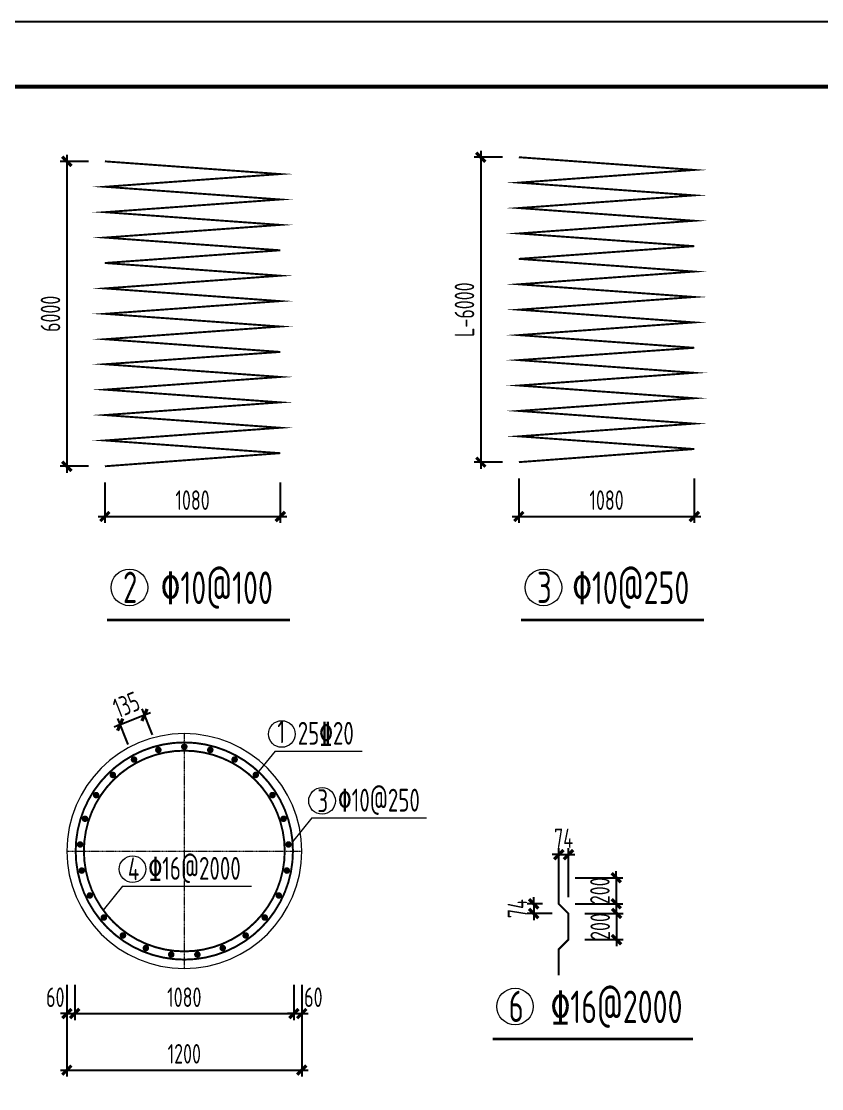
# Model space of a CAD drawing. Extents: x -2876908 to 633791, y -1383861 to 872234.
# Drawn here: x -501867 to -440540, y -161182 to -79366 of the extents above; entities that cross this region are included whole.
import ezdxf
from ezdxf.enums import TextEntityAlignment as Align

# ---------------------------------------------------------------- set-up
doc = ezdxf.new("R2010")
doc.units = 0
doc.header["$LTSCALE"] = 5
doc.header["$MEASUREMENT"] = 0
doc.linetypes.add('CENTER', pattern=[2, 1.25, -0.25, 0.25, -0.25])
doc.layers.get('0').update_dxf_attribs({"linetype": 'CONTINUOUS', "lineweight": 25})
doc.layers.get('DEFPOINTS').update_dxf_attribs({"color": 35, "linetype": 'CONTINUOUS', "lineweight": 13})
for name, color, linetype, lineweight in [('1粗实线', 1, 'CONTINUOUS', 30), ('6文本', 7, 'CONTINUOUS', 15), ('AXIS_DE', 253, 'CENTER', 0), ('COLU_DE', 7, 'CONTINUOUS', 0), ('COLU_DE_REIND', 1, 'CONTINUOUS', 0), ('DIM', 3, 'CONTINUOUS', 0), ('HFZT', 5, 'CONTINUOUS', 15), ('TEXT', 7, 'CONTINUOUS', 0)]:
    doc.layers.add(name, color=color, linetype=linetype, lineweight=lineweight)
doc.layers.add('M_Dim', color=3, linetype='CONTINUOUS')
doc.styles.add('TSSD_Dimension', font='tssdeng.shx', dxfattribs={"width": 0.7, "bigfont": 'hztxt.shx'})
doc.styles.add('TSSD_Label', font='tssdeng.shx', dxfattribs={"width": 0.7, "bigfont": 'hztxt.shx'})
doc.styles.add('TSSD_NORM', font='tssdeng.shx', dxfattribs={"width": 0.7, "bigfont": 'hztxt.shx'})
doc.dimstyles.new('TSSD_100_100', dxfattribs={"dimtxt": 300, "dimasz": 100, "dimexe": 100, "dimexo": 250, "dimgap": 100, "dimtad": 1, "dimdec": 0, "dimzin": 0, "dimdsep": 46, "dimtxsty": 'TSSD_Dimension', "dimblk": 'ARCHTICK', "dimblk1": 'ARCHTICK', "dimblk2": 'ARCHTICK', "dimcen": 0, "dimdle": 100, "dimclrt": 7, "dimadec": 0, "dimazin": 0, "dimtfac": 1, "dimtdec": 0, "dimtix": 1, "dimtmove": 2, "dimatfit": 3, "dimfxl": 1, "dimtolj": 1, "dimtzin": 0, "dimarcsym": 0})

# ---------------------------------------------------------------- blocks, each defined once
blk = doc.blocks.new('施工设计图框')
at = {"color": 7, "linetype": 'Continuous'}
blk.add_lwpolyline([(-395.5, -13.5), (-395.5, 283.5), (24.5, 283.5), (24.5, -13.5), (-395.5, -13.5)], dxfattribs=at)
at = {"layer": '1粗实线', "color": 7, "linetype": 'Continuous', "const_width": 0.6}
blk.add_lwpolyline([(-370.5, -3.5), (-370.5, 273.5), (14.5, 273.5), (14.5, -3.5), (-370.5, -3.5)], dxfattribs=at)
at = {"layer": 'HFZT', "color": 2, "style": 'TSSD_NORM', "width": 0.7}
for tag, height, p in [('比例尺', 2.5, (7.25, 17.5)), ('图号', 2.5, (-20.49, 3.5)), ('日期', 2.5, (7.25, 3.5)), ('图名', 4, (-76.24, 0.75))]:
    blk.add_attdef(tag, text='', height=height, dxfattribs=at).set_placement(p, align=Align.MIDDLE)
blk = doc.blocks.new('_ArchTick')
at = {"color": 0, "linetype": 'ByBlock', "const_width": 0.5}
blk.add_lwpolyline([(-0.71, -0.71), (0.71, 0.71)], dxfattribs=at)
blk = doc.blocks.new('*D267')
at = {"layer": 'DEFPOINTS', "color": 0, "transparency": 16777216}
for p in [(-495468, -90099), (-498384, -113473), (-495468, -113473)]:
    blk.add_point(p, dxfattribs=at)
at = {"layer": 'DIM', "color": 0, "lineweight": -2, "transparency": 16777216}
for p, q in [((-498384, -89599), (-498384, -113973)), ((-496718, -90099), (-498884, -90099)), ((-496718, -113473), (-498884, -113473))]:
    blk.add_line(p, q, dxfattribs=at)
at = {"layer": 'DIM', "color": 0, "lineweight": -2, "transparency": 16777216, "xscale": 500, "yscale": 500, "zscale": 500}
for p, rotation in [((-498384, -90099), 90), ((-498384, -113473), 270)]:
    blk.add_blockref('_ArchTick', p, dxfattribs=dict(at, rotation=rotation))
at = {"layer": 'DIM', "color": 7, "transparency": 16777216, "insert": (-499634, -101786), "char_height": 1500, "attachment_point": 5, "rotation": 90, "style": 'TSSD_Dimension'}
blk.add_mtext('\\A1;6000', dxfattribs=at)
blk = doc.blocks.new('*D268')
at = {"layer": 'DEFPOINTS', "color": 0, "transparency": 16777216}
for p in [(-495468, -113473), (-482028, -113468), (-482028, -117320)]:
    blk.add_point(p, dxfattribs=at)
at = {"layer": 'DIM', "color": 0, "lineweight": -2, "transparency": 16777216}
for p, q in [((-495468, -114723), (-495468, -117820)), ((-482028, -114718), (-482028, -117820)), ((-495968, -117320), (-481528, -117320))]:
    blk.add_line(p, q, dxfattribs=at)
at = {"layer": 'DIM', "color": 0, "lineweight": -2, "transparency": 16777216, "xscale": 500, "yscale": 500, "zscale": 500, "rotation": 180}
blk.add_blockref('_ArchTick', (-495468, -117320), dxfattribs=at)
at = {"layer": 'DIM', "color": 0, "lineweight": -2, "transparency": 16777216, "xscale": 500, "yscale": 500, "zscale": 500}
blk.add_blockref('_ArchTick', (-482028, -117320), dxfattribs=at)
at = {"layer": 'DIM', "color": 7, "transparency": 16777216, "insert": (-488748, -116070), "char_height": 1500, "attachment_point": 5, "style": 'TSSD_Dimension'}
blk.add_mtext('\\A1;1080', dxfattribs=at)
blk = doc.blocks.new('*D269')
at = {"layer": 'DEFPOINTS', "color": 0, "transparency": 16777216}
for p in [(-463743, -89782), (-466660, -113156), (-463743, -113156)]:
    blk.add_point(p, dxfattribs=at)
at = {"layer": 'DIM', "color": 0, "lineweight": -2, "transparency": 16777216}
for p, q in [((-464993, -89782), (-467160, -89782)), ((-466660, -89282), (-466660, -113656)), ((-464993, -113156), (-467160, -113156))]:
    blk.add_line(p, q, dxfattribs=at)
at = {"layer": 'DIM', "color": 0, "lineweight": -2, "transparency": 16777216, "xscale": 500, "yscale": 500, "zscale": 500}
for p, rotation in [((-466660, -89782), 90), ((-466660, -113156), 270)]:
    blk.add_blockref('_ArchTick', p, dxfattribs=dict(at, rotation=rotation))
at = {"layer": 'DIM', "color": 7, "transparency": 16777216, "insert": (-467910, -101469), "char_height": 1500, "attachment_point": 5, "rotation": 90, "style": 'TSSD_Dimension'}
blk.add_mtext('\\A1;L-6000', dxfattribs=at)
blk = doc.blocks.new('*D270')
at = {"layer": 'DEFPOINTS', "color": 0, "transparency": 16777216}
for p in [(-463743, -113156), (-450303, -113152), (-450303, -117320)]:
    blk.add_point(p, dxfattribs=at)
at = {"layer": 'DIM', "color": 0, "lineweight": -2, "transparency": 16777216}
for p, q in [((-463743, -114406), (-463743, -117820)), ((-450303, -114402), (-450303, -117820)), ((-464243, -117320), (-449803, -117320))]:
    blk.add_line(p, q, dxfattribs=at)
at = {"layer": 'DIM', "color": 0, "lineweight": -2, "transparency": 16777216, "xscale": 500, "yscale": 500, "zscale": 500, "rotation": 180}
blk.add_blockref('_ArchTick', (-463743, -117320), dxfattribs=at)
at = {"layer": 'DIM', "color": 0, "lineweight": -2, "transparency": 16777216, "xscale": 500, "yscale": 500, "zscale": 500}
blk.add_blockref('_ArchTick', (-450303, -117320), dxfattribs=at)
at = {"layer": 'DIM', "color": 7, "transparency": 16777216, "insert": (-457023, -116070), "char_height": 1500, "attachment_point": 5, "style": 'TSSD_Dimension'}
blk.add_mtext('\\A1;1080', dxfattribs=at)
blk = doc.blocks.new('*D284')
at = {"layer": 'DEFPOINTS', "color": 0, "transparency": 16777216}
for p in [(-498379, -151966), (-497779, -151966), (-497779, -155425)]:
    blk.add_point(p, dxfattribs=at)
at = {"layer": 'DIM', "color": 0, "lineweight": -2, "transparency": 16777216}
for p, q in [((-498379, -153216), (-498379, -155925)), ((-497779, -153216), (-497779, -155925)), ((-498379, -155425), (-498879, -155425)), ((-498379, -155425), (-497779, -155425)), ((-497779, -155425), (-497279, -155425))]:
    blk.add_line(p, q, dxfattribs=at)
at = {"layer": 'DIM', "color": 0, "lineweight": -2, "transparency": 16777216, "xscale": 500, "yscale": 500, "zscale": 500}
blk.add_blockref('_ArchTick', (-498379, -155425), dxfattribs=at)
at = {"layer": 'DIM', "color": 0, "lineweight": -2, "transparency": 16777216, "xscale": 500, "yscale": 500, "zscale": 500, "rotation": 180}
blk.add_blockref('_ArchTick', (-497779, -155425), dxfattribs=at)
at = {"layer": 'DIM', "color": 7, "transparency": 16777216, "insert": (-499266, -154175), "char_height": 1500, "attachment_point": 5, "style": 'TSSD_Dimension'}
blk.add_mtext('\\A1;60', dxfattribs=at)
blk = doc.blocks.new('*D285')
at = {"layer": 'DEFPOINTS', "color": 0, "transparency": 16777216}
for p in [(-497779, -151966), (-480979, -151966), (-480979, -155425)]:
    blk.add_point(p, dxfattribs=at)
at = {"layer": 'DIM', "color": 0, "lineweight": -2, "transparency": 16777216}
for p, q in [((-497779, -153216), (-497779, -155925)), ((-480979, -153216), (-480979, -155925)), ((-498279, -155425), (-480479, -155425))]:
    blk.add_line(p, q, dxfattribs=at)
at = {"layer": 'DIM', "color": 0, "lineweight": -2, "transparency": 16777216, "xscale": 500, "yscale": 500, "zscale": 500, "rotation": 180}
blk.add_blockref('_ArchTick', (-497779, -155425), dxfattribs=at)
at = {"layer": 'DIM', "color": 0, "lineweight": -2, "transparency": 16777216, "xscale": 500, "yscale": 500, "zscale": 500}
blk.add_blockref('_ArchTick', (-480979, -155425), dxfattribs=at)
at = {"layer": 'DIM', "color": 7, "transparency": 16777216, "insert": (-489379, -154175), "char_height": 1500, "attachment_point": 5, "style": 'TSSD_Dimension'}
blk.add_mtext('\\A1;1080', dxfattribs=at)
blk = doc.blocks.new('*D286')
at = {"layer": 'DEFPOINTS', "color": 0, "transparency": 16777216}
for p in [(-480979, -151966), (-480379, -151966), (-480379, -155425)]:
    blk.add_point(p, dxfattribs=at)
at = {"layer": 'DIM', "color": 0, "lineweight": -2, "transparency": 16777216}
for p, q in [((-480979, -153216), (-480979, -155925)), ((-480379, -153216), (-480379, -155925)), ((-480979, -155425), (-481479, -155425)), ((-480979, -155425), (-480379, -155425)), ((-480379, -155425), (-479879, -155425))]:
    blk.add_line(p, q, dxfattribs=at)
at = {"layer": 'DIM', "color": 0, "lineweight": -2, "transparency": 16777216, "xscale": 500, "yscale": 500, "zscale": 500}
blk.add_blockref('_ArchTick', (-480979, -155425), dxfattribs=at)
at = {"layer": 'DIM', "color": 0, "lineweight": -2, "transparency": 16777216, "xscale": 500, "yscale": 500, "zscale": 500, "rotation": 180}
blk.add_blockref('_ArchTick', (-480379, -155425), dxfattribs=at)
at = {"layer": 'DIM', "color": 7, "transparency": 16777216, "insert": (-479493, -154175), "char_height": 1500, "attachment_point": 5, "style": 'TSSD_Dimension'}
blk.add_mtext('\\A1;60', dxfattribs=at)
blk = doc.blocks.new('*D287')
at = {"layer": 'DEFPOINTS', "color": 0, "transparency": 16777216}
for p in [(-498379, -151966), (-480379, -151966), (-480379, -159763)]:
    blk.add_point(p, dxfattribs=at)
at = {"layer": 'DIM', "color": 0, "lineweight": -2, "transparency": 16777216}
for p, q in [((-498379, -153216), (-498379, -160263)), ((-480379, -153216), (-480379, -160263)), ((-498879, -159763), (-479879, -159763))]:
    blk.add_line(p, q, dxfattribs=at)
at = {"layer": 'DIM', "color": 0, "lineweight": -2, "transparency": 16777216, "xscale": 500, "yscale": 500, "zscale": 500, "rotation": 180}
blk.add_blockref('_ArchTick', (-498379, -159763), dxfattribs=at)
at = {"layer": 'DIM', "color": 0, "lineweight": -2, "transparency": 16777216, "xscale": 500, "yscale": 500, "zscale": 500}
blk.add_blockref('_ArchTick', (-480379, -159763), dxfattribs=at)
at = {"layer": 'DIM', "color": 7, "transparency": 16777216, "insert": (-489379, -158513), "char_height": 1500, "attachment_point": 5, "style": 'TSSD_Dimension'}
blk.add_mtext('\\A1;1200', dxfattribs=at)
blk = doc.blocks.new('*D288')
at = {"layer": 'DEFPOINTS', "color": 0, "transparency": 16777216}
for p in [(-492429, -132539), (-491369, -135218), (-493233, -135956)]:
    blk.add_point(p, dxfattribs=at)
at = {"layer": 'DIM', "color": 0, "lineweight": -2, "transparency": 16777216}
for p, q in [((-494294, -133277), (-492429, -132539)), ((-491829, -134055), (-492613, -132074)), ((-492429, -132539), (-491964, -132355)), ((-494294, -133277), (-494759, -133461)), ((-493694, -134794), (-494478, -132812))]:
    blk.add_line(p, q, dxfattribs=at)
at = {"layer": 'DIM', "color": 0, "lineweight": -2, "transparency": 16777216, "xscale": 500, "yscale": 500, "zscale": 500}
for p, rotation in [((-492429, -132539), 201.5999999996546), ((-494294, -133277), 21.59999999965462)]:
    blk.add_blockref('_ArchTick', p, dxfattribs=dict(at, rotation=rotation))
at = {"layer": 'DIM', "color": 7, "transparency": 16777216, "insert": (-493822, -131746), "char_height": 1500, "attachment_point": 5, "rotation": 21.6, "style": 'TSSD_Dimension'}
blk.add_mtext('\\A1;135', dxfattribs=at)
blk = doc.blocks.new('*D294')
at = {"layer": 'DEFPOINTS', "color": 0, "transparency": 16777216}
for p in [(-460684, -145015), (-460684, -147015), (-456281, -147015)]:
    blk.add_point(p, dxfattribs=at)
at = {"layer": 'DIM', "color": 0, "lineweight": -2, "transparency": 16777216}
for p, q in [((-456281, -145015), (-456281, -144515)), ((-459434, -145015), (-455781, -145015)), ((-456281, -145015), (-456281, -147015)), ((-459434, -147015), (-455781, -147015)), ((-456281, -147015), (-456281, -147515))]:
    blk.add_line(p, q, dxfattribs=at)
at = {"layer": 'DIM', "color": 0, "lineweight": -2, "transparency": 16777216, "xscale": 500, "yscale": 500, "zscale": 500}
for p, rotation in [((-456281, -145015), 270), ((-456281, -147015), 90)]:
    blk.add_blockref('_ArchTick', p, dxfattribs=dict(at, rotation=rotation))
at = {"layer": 'DIM', "color": 7, "transparency": 16777216, "insert": (-457531, -146015), "char_height": 1500, "attachment_point": 5, "rotation": 90, "style": 'TSSD_Dimension'}
blk.add_mtext('\\A1;200', dxfattribs=at)
blk = doc.blocks.new('*D295')
at = {"layer": 'DEFPOINTS', "color": 0, "transparency": 16777216}
for p in [(-460684, -147015), (-462605, -147755), (-459944, -147755)]:
    blk.add_point(p, dxfattribs=at)
at = {"layer": 'DIM', "color": 0, "lineweight": -2, "transparency": 16777216}
for p, q in [((-461934, -147015), (-463105, -147015)), ((-462605, -147015), (-462605, -146515)), ((-462605, -147015), (-462605, -147755)), ((-461194, -147755), (-463105, -147755)), ((-462605, -147755), (-462605, -148255))]:
    blk.add_line(p, q, dxfattribs=at)
at = {"layer": 'DIM', "color": 0, "lineweight": -2, "transparency": 16777216, "xscale": 500, "yscale": 500, "zscale": 500}
for p, rotation in [((-462605, -147015), 270), ((-462605, -147755), 90)]:
    blk.add_blockref('_ArchTick', p, dxfattribs=dict(at, rotation=rotation))
at = {"layer": 'DIM', "color": 7, "transparency": 16777216, "insert": (-463855, -147385), "char_height": 1500, "attachment_point": 5, "rotation": 90, "style": 'TSSD_Dimension'}
blk.add_mtext('\\A1;74', dxfattribs=at)
blk = doc.blocks.new('*D296')
at = {"layer": 'DEFPOINTS', "color": 0, "transparency": 16777216}
for p in [(-459944, -143241), (-460684, -147015), (-459944, -147755)]:
    blk.add_point(p, dxfattribs=at)
at = {"layer": 'DIM', "color": 0, "lineweight": -2, "transparency": 16777216}
for p, q in [((-460684, -145765), (-460684, -142741)), ((-459944, -146505), (-459944, -142741)), ((-460684, -143241), (-461184, -143241)), ((-460684, -143241), (-459944, -143241)), ((-459944, -143241), (-459444, -143241))]:
    blk.add_line(p, q, dxfattribs=at)
at = {"layer": 'DIM', "color": 0, "lineweight": -2, "transparency": 16777216, "xscale": 500, "yscale": 500, "zscale": 500}
blk.add_blockref('_ArchTick', (-460684, -143241), dxfattribs=at)
at = {"layer": 'DIM', "color": 0, "lineweight": -2, "transparency": 16777216, "xscale": 500, "yscale": 500, "zscale": 500, "rotation": 180}
blk.add_blockref('_ArchTick', (-459944, -143241), dxfattribs=at)
at = {"layer": 'DIM', "color": 7, "transparency": 16777216, "insert": (-460314, -141991), "char_height": 1500, "attachment_point": 5, "style": 'TSSD_Dimension'}
blk.add_mtext('\\A1;74', dxfattribs=at)
blk = doc.blocks.new('*D297')
at = {"layer": 'DEFPOINTS', "color": 0, "transparency": 16777216}
for p in [(-459944, -147755), (-459944, -149755), (-456258, -149755)]:
    blk.add_point(p, dxfattribs=at)
at = {"layer": 'DIM', "color": 0, "lineweight": -2, "transparency": 16777216}
for p, q in [((-456258, -147755), (-456258, -147255)), ((-458694, -147755), (-455758, -147755)), ((-456258, -147755), (-456258, -149755)), ((-458694, -149755), (-455758, -149755)), ((-456258, -149755), (-456258, -150255))]:
    blk.add_line(p, q, dxfattribs=at)
at = {"layer": 'DIM', "color": 0, "lineweight": -2, "transparency": 16777216, "xscale": 500, "yscale": 500, "zscale": 500}
for p, rotation in [((-456258, -147755), 270), ((-456258, -149755), 90)]:
    blk.add_blockref('_ArchTick', p, dxfattribs=dict(at, rotation=rotation))
at = {"layer": 'DIM', "color": 7, "transparency": 16777216, "insert": (-457508, -148755), "char_height": 1500, "attachment_point": 5, "rotation": 90, "style": 'TSSD_Dimension'}
blk.add_mtext('\\A1;200', dxfattribs=at)

msp = doc.modelspace()

# ---------------------------------------------------------------- linework, layer by layer
at = {"color": 1, "linetype": 'ByBlock', "ltscale": 0.1, "const_width": 146.087, "elevation": -2480000}
for points in [[(-463743.074, -89782.378), (-450303.074, -90756.291), (-463743.074, -91730.204), (-450303.074, -92704.117), (-463743.074, -93678.03), (-450303.074, -94651.943), (-463743.074, -95625.857), (-450303.074, -96599.77)], [(-495467.747, -90098.689), (-482027.747, -91072.603), (-495467.747, -92046.516), (-482027.747, -93020.429), (-495467.747, -93994.342), (-482027.747, -94968.255), (-495467.747, -95942.168), (-482027.747, -96916.081)], [(-450303.074, -96599.77), (-463743.074, -97573.683)], [(-482027.747, -96916.081), (-495467.747, -97889.994)], [(-495467.747, -97889.994), (-482027.747, -98863.907), (-495467.747, -99837.82), (-482027.747, -100811.733), (-495467.747, -101785.646), (-482027.747, -102759.559), (-495467.747, -103733.472), (-489224.63, -104185.872)], [(-463743.074, -97573.683), (-450303.074, -98547.596), (-463743.074, -99521.509), (-450303.074, -100495.422), (-463743.074, -101469.335), (-450303.074, -102443.248), (-463743.074, -103417.161), (-457499.957, -103869.561)], [(-457499.957, -103869.561), (-450303.074, -104391.074)], [(-482027.747, -104707.385), (-495467.747, -105650.575), (-482027.747, -106624.488), (-495467.747, -107598.401), (-482027.747, -108572.314), (-495467.747, -109546.227), (-482027.747, -110520.14), (-495467.747, -111494.053), (-482027.747, -112467.966)], [(-489224.63, -104185.872), (-482027.747, -104707.385)], [(-450303.074, -104391.074), (-463743.074, -105334.263), (-450303.074, -106308.176), (-463743.074, -107282.089), (-450303.074, -108256.002), (-463743.074, -109229.916), (-450303.074, -110203.829), (-463743.074, -111177.742), (-450303.074, -112151.655)], [(-450303.074, -112151.655), (-463743.074, -113156.291)], [(-482027.747, -112467.966), (-495467.747, -113472.603)]]:
    msp.add_lwpolyline(points, dxfattribs=at)
at = {"color": 4, "linetype": 'ByBlock', "ltscale": 0.1, "const_width": 250}
for points in [[(-491489.954, -135248.641, 1), (-491247.808, -135186.468, 1)], [(-489504.362, -134966.22, 1), (-489254.362, -134966.22, 1)], [(-487510.916, -135186.468, 1), (-487268.77, -135248.641, 1)], [(-493342.93, -136015.986, 1), (-493123.853, -135895.547, 1)], [(-485634.871, -135895.547, 1), (-485415.794, -136015.986, 1)], [(-494946.86, -137220.039, 1), (-494764.618, -137048.903, 1)], [(-483994.106, -137048.903, 1), (-483811.864, -137220.039, 1)], [(-496200.964, -138785.147, 1), (-496067.007, -138574.065, 1)], [(-482691.717, -138574.065, 1), (-482557.76, -138785.147, 1)], [(-497026.441, -140612.966, 1), (-496949.187, -140375.202, 1)], [(-481809.537, -140375.202, 1), (-481732.283, -140612.966, 1)], [(-497371.425, -142588.649, 1), (-497355.727, -142339.143, 1)], [(-481402.997, -142339.143, 1), (-481387.299, -142588.649, 1)], [(-497214.237, -144588.056, 1), (-497261.083, -144342.485, 1)], [(-481497.641, -144342.485, 1), (-481544.487, -144588.056, 1)], [(-496564.756, -146485.558, 1), (-496671.201, -146259.351, 1)], [(-482087.523, -146259.351, 1), (-482193.968, -146485.558, 1)], [(-495463.79, -148161.926, 1), (-495623.146, -147969.298, 1)], [(-483135.578, -147969.298, 1), (-483294.934, -148161.926, 1)], [(-493980.517, -149511.829, 1), (-494182.771, -149364.883, 1)], [(-484575.953, -149364.883, 1), (-484778.207, -149511.829, 1)], [(-492208.136, -150450.447, 1), (-492440.58, -150358.416, 1)], [(-486318.143, -150358.416, 1), (-486550.588, -150450.447, 1)], [(-490258.013, -150918.804, 1), (-490506.042, -150887.471, 1)], [(-488252.682, -150887.471, 1), (-488500.71, -150918.804, 1)]]:
    msp.add_lwpolyline(points, format="xyb", close=True, dxfattribs=at)
at = {"color": 3, "ltscale": 0.1, "const_width": 150}
msp.add_lwpolyline([(-460683.654, -145014.83), (-460683.654, -147014.83), (-459943.654, -147754.83), (-459943.654, -149754.83), (-460683.654, -150494.83), (-460683.654, -152494.83)], dxfattribs=at)
at = {"layer": 'AXIS_DE', "lineweight": 0, "ltscale": 10}
for p, q in [((-489379.362, -133966.22), (-489379.362, -151966.22)), ((-498379.362, -142966.22), (-480379.362, -142966.22))]:
    msp.add_line(p, q, dxfattribs=at)
at = {"layer": 'COLU_DE', "lineweight": 0, "ltscale": 0.4}
msp.add_lwpolyline([(-498379.362, -142966.22, 1), (-480379.362, -142966.22, 1)], format="xyb", close=True, dxfattribs=at)
at = {"layer": 'COLU_DE_REIND', "lineweight": 0, "ltscale": 0.4, "const_width": 150}
for points in [[(-497704.362, -142966.22, 1), (-481054.362, -142966.22, 1)], [(-497073.734, -142966.22, 1), (-481684.99, -142966.22, 1)]]:
    msp.add_lwpolyline(points, format="xyb", close=True, dxfattribs=at)
at = {"layer": 'M_Dim'}
for points in [[(-495294.742, -125261.074, 200, 200, 0), (-481269.965, -125261.074, 200, 200, 0)], [(-463570.07, -125261.074, 200, 200, 0), (-449545.292, -125261.074, 200, 200, 0)], [(-465746.835, -157385.151, 200, 200, 0), (-450405.899, -157385.151, 200, 200, 0)]]:
    msp.add_lwpolyline(points, format="xyseb", dxfattribs=at)
at = {"layer": 'TEXT', "ltscale": 10}
for p, q in [((-482418.197, -135299.809), (-483902.985, -137134.471)), ((-482418.197, -135299.809), (-475761.103, -135299.809)), ((-479599.571, -140425.467), (-481084.36, -142260.129)), ((-479599.571, -140425.467), (-470826.996, -140425.467)), ((-494119.698, -145653.857), (-495604.486, -147488.519)), ((-494119.698, -145653.857), (-484229.064, -145653.857))]:
    msp.add_line(p, q, dxfattribs=at)
at = {"layer": 'TEXT', "ltscale": 0.1}
for centre, radius in [((-493582.857, -122762.578), 1399.456), ((-461858.184, -122762.578), 1399.456), ((-481910.3, -133997.241), 1020.437), ((-478824.473, -139126.024), 1020.437), ((-493344.6, -144354.415), 1020.437), ((-464034.949, -154886.656), 1399.456)]:
    msp.add_circle(centre, radius, dxfattribs=at)

# ---------------------------------------------------------------- block references
at = {"xscale": 500, "yscale": 500, "zscale": 500}
msp.add_blockref('施工设计图框', (-386467.162, -221115.649), dxfattribs=at)

# ---------------------------------------------------------------- texts
at = {"layer": '6文本', "style": 'TSSD_NORM', "width": 0.7}
for s, p in [('%%13010@100', (-486886.187, -122769.525)), ('%%13010@250', (-455161.514, -122769.525)), ('%%13116@2000', (-456251.717, -154893.602))]:
    msp.add_text(s, height=2500, dxfattribs=at).set_placement(p, align=Align.MIDDLE)
at = {"layer": 'TEXT', "ltscale": 0.1, "style": 'TSSD_Label', "width": 0.7}
for s, height, p in [('2', 2400, (-494077.015, -123951.905)), ('3', 2400, (-462352.342, -123951.905)), ('1', 1750, (-482246.051, -134704.866)), ('25%%13220', 1750, (-480687.461, -134813.794)), ('3', 1750, (-479181.363, -139985.873)), ('%%13010@250', 1750, (-477601.635, -139942.577)), ('%%13116@2000', 1750, (-492121.761, -145170.967)), ('4', 1750, (-493701.49, -145214.264)), ('6', 2400, (-464529.107, -156075.983))]:
    msp.add_text(s, height=height, dxfattribs=at).set_placement(p)

# ---------------------------------------------------------------- dimensions: what is measured, and where the dimension line sits
at = {"layer": 'DIM'}
for base, p1, p2, text, picture, middle in [((-498384.202, -113472.603, -2480000), (-495467.747, -90098.689, -2480000), (-495467.747, -113472.603, -2480000), '6000', '*D267', (-499634.202, -101785.646, -2480000)), ((-466659.53, -113156.291, -2480000), (-463743.074, -89782.378, -2480000), (-463743.074, -113156.291, -2480000), 'L-6000', '*D269', (-467909.53, -101469.335, -2480000))]:
    dim = msp.add_linear_dim(base=base, p1=p1, p2=p2, angle=90, text=text, dimstyle='TSSD_100_100', override={"dimtxt": 1500, "dimasz": 500, "dimexe": 500, "dimexo": 1250, "dimgap": 500, "dimlfac": 0.5, "dimdle": 500}, dxfattribs=at)
    dim.commit()
    dim.dimension.update_dxf_attribs({"geometry": picture, "text_midpoint": middle})
for base, p1, p2, text, override, picture, middle in [((-482027.747, -117319.773, -2480000), (-495467.747, -113472.603, -2480000), (-482027.747, -113467.966, -2480000), '1080', {"dimtxt": 1500, "dimasz": 500, "dimexe": 500, "dimexo": 1250, "dimgap": 500, "dimlfac": 0.5, "dimdle": 500}, '*D268', (-488747.747, -116069.773, -2480000)), ((-450303.074, -117319.773, -2480000), (-463743.074, -113156.291, -2480000), (-450303.074, -113151.655, -2480000), '1080', {"dimtxt": 1500, "dimasz": 500, "dimexe": 500, "dimexo": 1250, "dimgap": 500, "dimlfac": 0.5, "dimdle": 500}, '*D270', (-457023.074, -116069.773, -2480000)), ((-480379.362, -159762.546), (-498379.362, -151966.22), (-480379.362, -151966.22), '1200', {"dimtxt": 1500, "dimasz": 500, "dimexe": 500, "dimexo": 1250, "dimgap": 500, "dimlfac": 0.1, "dimdle": 500}, '*D287', (-489379.362, -158512.546)), ((-480979.362, -155425.026), (-497779.362, -151966.22), (-480979.362, -151966.22), '1080', {"dimtxt": 1500, "dimasz": 500, "dimexe": 500, "dimexo": 1250, "dimgap": 500, "dimlfac": 0.1, "dimdle": 500}, '*D285', (-489379.362, -154175.026))]:
    dim = msp.add_linear_dim(base=base, p1=p1, p2=p2, text=text, dimstyle='TSSD_100_100', override=override, dxfattribs=at)
    dim.commit()
    dim.dimension.update_dxf_attribs({"geometry": picture, "text_midpoint": middle})
dim = msp.add_aligned_dim(p1=(-493233.391, -135955.767), p2=(-491368.881, -135217.555), distance=2880.724, text='135', dimstyle='TSSD_100_100', override={"dimtxt": 1500, "dimasz": 500, "dimexe": 500, "dimexo": 1250, "dimgap": 500, "dimlfac": 0.5, "dimdle": 500}, dxfattribs=at)
dim.commit()
dim.dimension.update_dxf_attribs({"geometry": '*D288', "text_midpoint": (-493821.757, -131746.011)})
dim = msp.add_linear_dim(base=(-459943.654, -143241.409), p1=(-460683.654, -147014.83), p2=(-459943.654, -147754.83), dimstyle='TSSD_100_100', override={"dimtxt": 1500, "dimasz": 500, "dimexe": 500, "dimexo": 1250, "dimgap": 500, "dimlfac": 0.1, "dimdle": 500}, dxfattribs=at)
dim.commit()
dim.dimension.update_dxf_attribs({"geometry": '*D296', "text_midpoint": (-460313.654, -141991.409)})
for base, p1, p2, picture, middle in [((-456281.388, -147014.83), (-460683.654, -145014.83), (-460683.654, -147014.83), '*D294', (-457531.388, -146014.83)), ((-462605.47, -147754.83), (-460683.654, -147014.83), (-459943.654, -147754.83), '*D295', (-463855.47, -147384.83)), ((-456258.425, -149754.83), (-459943.654, -147754.83), (-459943.654, -149754.83), '*D297', (-457508.425, -148754.83))]:
    dim = msp.add_linear_dim(base=base, p1=p1, p2=p2, angle=90, dimstyle='TSSD_100_100', override={"dimtxt": 1500, "dimasz": 500, "dimexe": 500, "dimexo": 1250, "dimgap": 500, "dimlfac": 0.1, "dimdle": 500}, dxfattribs=at)
    dim.commit()
    dim.dimension.update_dxf_attribs({"geometry": picture, "text_midpoint": middle})
for base, p1, p2, picture, middle in [((-497779.362, -155425.026), (-498379.362, -151966.22), (-497779.362, -151966.22), '*D284', (-499265.9, -154175.026)), ((-480379.362, -155425.026), (-480979.362, -151966.22), (-480379.362, -151966.22), '*D286', (-479492.823, -154175.026))]:
    dim = msp.add_linear_dim(base=base, p1=p1, p2=p2, dimstyle='TSSD_100_100', override={"dimtxt": 1500, "dimasz": 500, "dimexe": 500, "dimexo": 1250, "dimgap": 500, "dimlfac": 0.1, "dimdle": 500}, dxfattribs=at)
    dim.commit()
    dim.dimension.update_dxf_attribs({"geometry": picture, "text_midpoint": middle, "dimtype": 160})

doc.saveas('drawing.dxf')
